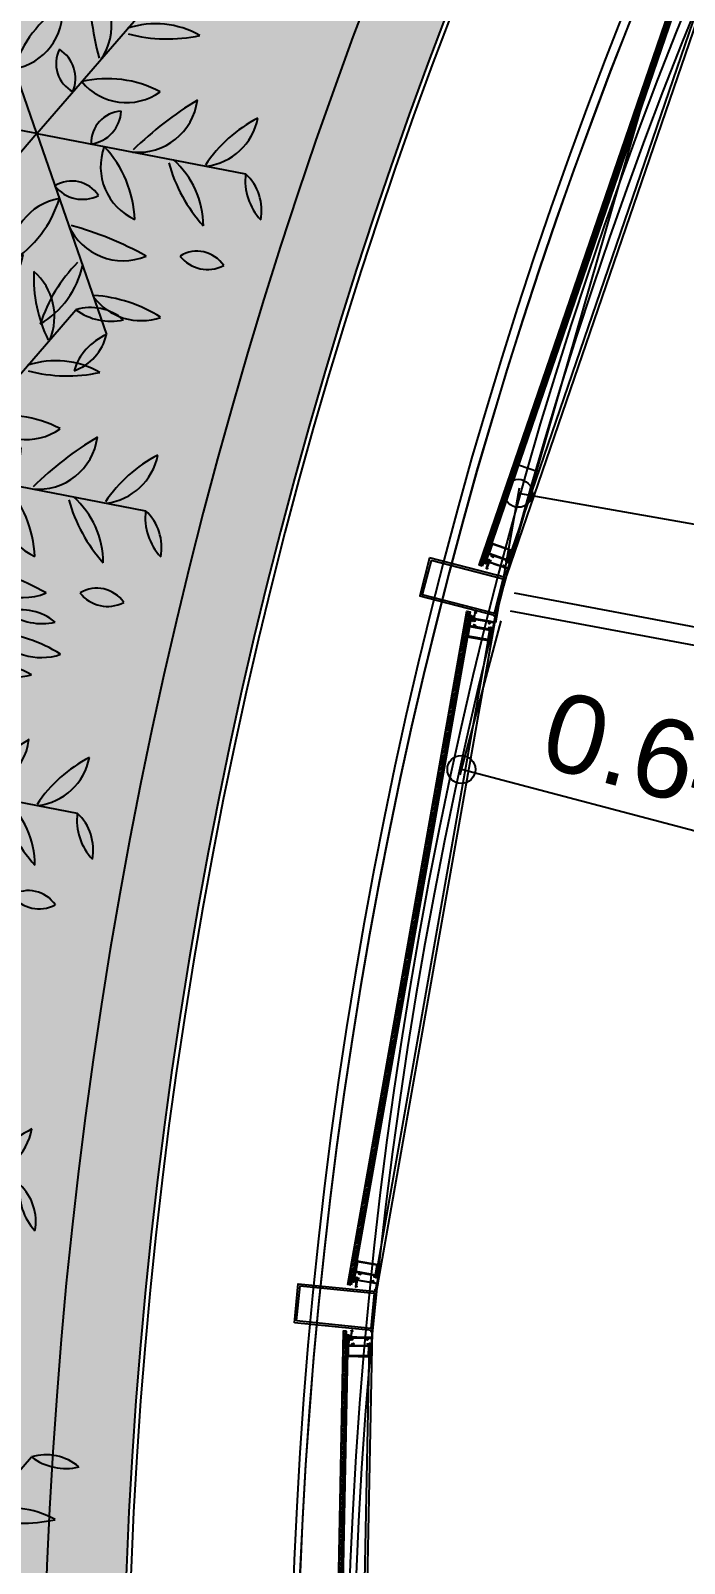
# Model space of a CAD drawing. Header units: millimetres. Extents: x 836200 to 838100, y 1173100 to 1174502.
# Drawn here: x 837834.901 to 837836.068, y 1173295.951 to 1173298.686 of the extents above; entities that cross this region are included whole.
import ezdxf

# ---------------------------------------------------------------- set-up
doc = ezdxf.new("R2010")
doc.units = ezdxf.units.MM
for name, color, linetype in [('A-ELIPSES ESPACIOS', 5, 'Continuous'), ('A-FONDO_251', 251, 'Continuous'), ('ARBOLES', 1, 'Continuous'), ('AUTOMOBILES', 1, 'Continuous'), ('INT-MUEBLES', 251, 'Continuous'), ('INT-VIDRIO', 1, 'Continuous'), ('INT_COTAS 100', 2, 'Continuous'), ('KCIG-AP-DW-XR-VENTANERIA$0$A-A PERFIL ESTRUCTURAL VENTANERIA', 1, 'Continuous'), ('KCIG-AP-DW-XR-VENTANERIA$0$A-Linea-1', 1, 'Continuous'), ('OLD-ANT-PLANTAS PROPUESTAS$0$A-BORDE DE LOSA PERFIL IPE', 2, 'Continuous'), ('OLD-ANT-PLANTAS PROPUESTAS$0$A-FONDO_251', 251, 'Continuous'), ('OLD-ANT-PLANTAS PROPUESTAS$0$A-FONDO_253', 253, 'Continuous'), ('OLD-ANT-PLANTAS PROPUESTAS$0$A-Linea-1', 1, 'Continuous')]:
    doc.layers.add(name, color=color, linetype=linetype)
doc.styles.add('ARIAL', font='arial.ttf')
doc.dimstyles.new('Cotas100', dxfattribs={"dimtxt": 0.14, "dimasz": 0.1, "dimexe": 0.01, "dimexo": 0.01, "dimgap": 0.04, "dimtad": 1, "dimzin": 1, "dimdsep": 46, "dimtxsty": 'ARIAL', "dimblk": 'SMALL', "dimcen": 0.3, "dimclrd": 2, "dimclre": 2, "dimclrt": 1, "dimazin": 2, "dimtfac": 1, "dimtofl": 0, "dimtmove": 0, "dimatfit": 3, "dimldrblk": 'OBLIQUE', "dimfxl": 1, "dimtolj": 1, "dimlwd": -1, "dimlwe": -1, "dimarcsym": 0})
pattern_1 = [(360, (-849.747, 1687.621), (9e-16, 6.985), [5.08, -1.905]), (90, (-849.747, 1687.621), (-6.985, 9e-16), [5.08, -1.905])]
pattern_2 = [(360, (-849.822, 1688.314), (9e-16, 6.985), [5.08, -1.905]), (90, (-849.822, 1688.314), (-6.985, 9e-16), [5.08, -1.905])]

# ---------------------------------------------------------------- blocks, each defined once
blk = doc.blocks.new('piso 3')
at = {"layer": 'INT-VIDRIO', "color": 1}
for p, q in [((663.291, 188.116), (663.6984, 188.4857)), ((663.3123, 188.0914), (663.72, 188.4619))]:
    blk.add_line(p, q, dxfattribs=at)
blk = doc.blocks.new('A$C4816345A')
at = {"layer": 'ARBOLES'}
for q in [(0.6993, 0.9693), (0.2232, 0.8679), (1.0252, 0.6077), (0.073, 0.4049), (0.3989, 0.0433), (0.875, 0.1447)]:
    blk.add_line((0.5491, 0.5063), q, dxfattribs=at)
for centre, radius, start, end in [((0.8807, 1.1256), 0.3245, 200.3878, 229.0632), ((0.5345, 0.8827), 0.1365, 359.75, 72.0497), ((0.7732, 0.8806), 0.1154, 72.2233, 129.8114), ((0.7311, 1.097), 0.1316, 256.0238, 306.0109), ((0.3369, 0.8876), 0.1154, 132.2233, 189.8114), ((0.1285, 0.9593), 0.1316, 316.0238, 6.0109), ((0.4935, 0.9179), 0.0887, 151.7015, 229.7406), ((0.3761, 0.8956), 0.0753, 322.8639, 58.5782), ((0.5363, 0.7823), 0.2046, 143.3521, 190.9965), ((0.0206, 0.8731), 0.353, 338.197, 5.0866), ((1.2307, 1.1947), 0.7783, 203.8113, 217.5003), ((0.4849, 0.7484), 0.1363, 347.2702, 75.7188), ((0.7817, 0.6553), 0.2046, 83.3521, 130.9965), ((0.6025, 1.1473), 0.353, 278.197, 305.0866), ((0.2158, 0.6818), 0.1365, 59.75, 132.0497), ((0.8609, 0.7177), 0.1154, 72.2233, 129.8114), ((0.8188, 0.9341), 0.1316, 256.0238, 306.0109), ((0.1785, 1.1031), 0.3245, 260.3878, 289.0632), ((0.7018, 0.65), 0.2595, 145.1527, 185.9348), ((0.3727, 0.7348), 0.1324, 302.4729, 28.6145), ((0.9137, 0.8823), 0.1365, 239.75, 312.0497), ((0.951, 0.461), 0.3245, 80.3878, 109.0632), ((0.3073, 0.5718), 0.1363, 47.2702, 135.7188), ((0.5952, 0.7), 0.0737, 176.5427, 264.4723), ((0.5078, 0.6253), 0.0803, 0.9077, 80.1073), ((0.7499, 0.4459), 0.2595, 85.1527, 125.9348), ((0.6588, 0.7733), 0.1324, 242.4729, 328.6145), ((1.4861, 0.2603), 0.7783, 143.8113, 157.5003), ((0.7267, 0.6829), 0.1363, 287.2702, 15.7188), ((1.2512, 0.5288), 0.3245, 140.3878, 169.0632), ((0.8677, 0.7071), 0.1365, 299.75, 12.0497), ((0.2104, 0.6817), 0.1079, 170.709, 259.1064), ((0.0628, 0.5787), 0.1272, 358.6571, 71.1583), ((0.2936, 1.4408), 0.7783, 263.8113, 277.5003), ((0.2629, 0.4678), 0.1324, 2.4729, 88.6145), ((0.501, 0.7104), 0.2595, 205.1527, 245.9348), ((0.4254, 0.5301), 0.0803, 60.9077, 140.1073), ((0.4044, 0.6431), 0.0737, 236.5427, 324.4723), ((0.7399, 0.5632), 0.0737, 116.5427, 204.4723), ((0.6315, 0.6015), 0.0803, 300.9077, 20.1073), ((1.1517, 0.644), 0.1316, 196.0238, 246.0109), ((0.9853, 0.4994), 0.1154, 12.2233, 69.8114), ((1.1309, 0.7805), 0.353, 218.197, 245.0866), ((0.7944, 0.3793), 0.2046, 23.3521, 70.9965), ((-0.0328, 0.232), 0.353, 38.197, 65.0866), ((0.3037, 0.6332), 0.2046, 203.3521, 250.9965), ((0.8352, 0.5448), 0.1324, 182.4729, 268.6145), ((0.5972, 0.3022), 0.2595, 25.1527, 65.9348), ((-0.0535, 0.3685), 0.1316, 16.0238, 66.0109), ((0.1128, 0.5132), 0.1154, 192.2233, 249.8114), ((0.3715, 0.3297), 0.1363, 107.2702, 195.7188), ((0.4666, 0.4111), 0.0803, 120.9077, 200.1073), ((0.3583, 0.4494), 0.0737, 296.5427, 24.4723), ((0.2304, 0.3054), 0.1365, 119.75, 192.0497), ((-0.1531, 0.4838), 0.3245, 320.3878, 349.0632), ((-0.3879, 0.7523), 0.7783, 323.8113, 337.5003), ((0.6937, 0.3695), 0.0737, 56.5427, 144.4723), ((0.6728, 0.4825), 0.0803, 240.9077, 320.1073), ((0.503, 0.3126), 0.0737, 356.5427, 84.4723), ((0.5903, 0.3873), 0.0803, 180.9077, 260.1073), ((0.7255, 0.2777), 0.1324, 122.4729, 208.6145), ((0.3963, 0.3626), 0.2595, 325.1527, 5.9348), ((0.4393, 0.2392), 0.1324, 62.4729, 148.6145), ((0.3483, 0.5667), 0.2595, 265.1527, 305.9348), ((0.7908, 0.4408), 0.1363, 227.2702, 315.7188), ((0.8045, -0.4282), 0.7783, 83.8113, 97.5003), ((0.6132, 0.2642), 0.1363, 167.2702, 255.7188), ((-0.1325, -0.1822), 0.7783, 23.8113, 37.5003), ((1.0775, 0.1395), 0.353, 158.197, 185.0866), ((0.5618, 0.2303), 0.2046, 323.3521, 10.9965), ((0.2198, 0.1612), 0.0753, 82.8639, 178.5782), ((0.1419, 0.2517), 0.0887, 271.7015, 349.7406), ((0.4957, -0.1347), 0.353, 98.197, 125.0866), ((0.8824, 0.3307), 0.1365, 239.75, 312.0497), ((0.9196, -0.0905), 0.3245, 80.3878, 109.0632), ((0.3164, 0.3573), 0.2046, 263.3521, 310.9965), ((0.9697, 0.0533), 0.1316, 136.0238, 186.0109), ((0.7612, 0.125), 0.1154, 312.2233, 9.8114), ((0.5637, 0.1299), 0.1365, 179.75, 252.0497), ((0.2175, -0.113), 0.3245, 20.3878, 49.0632), ((0.6346, 0.0118), 0.0737, 356.5427, 84.4723), ((0.7219, 0.0865), 0.0803, 180.9077, 260.1073), ((0.3671, -0.0844), 0.1316, 76.0238, 126.0109), ((0.325, 0.1319), 0.1154, 252.2233, 309.8114)]:
    blk.add_arc(centre, radius, start, end, dxfattribs=at)
blk = doc.blocks.new('_Small')
at = {"color": 0, "linetype": 'ByBlock', "lineweight": -2}
blk.add_circle((0, 0), 0.25, dxfattribs=at)
blk = doc.blocks.new('*D863')
at = {"layer": 'Defpoints', "color": 0, "transparency": 16777216}
for p in [(836250.7524, 1173510.1109, 0), (836250.6797, 1173509.8359), (836251.2957, 1173509.6729)]:
    blk.add_point(p, dxfattribs=at)
at = {"layer": 'INT_COTAS 100', "color": 2, "transparency": 16777216}
for p, q in [((836250.7499, 1173510.1012), (836250.6771, 1173509.8263)), ((836251.2957, 1173509.6729), (836250.6797, 1173509.8359))]:
    blk.add_line(p, q, dxfattribs=at)
at = {"layer": 'INT_COTAS 100', "color": 2, "transparency": 16777216, "xscale": 0.1, "yscale": 0.1, "zscale": 0.1}
for p, rotation in [((836250.6797, 1173509.8359), 165.182422867117), ((836251.2957, 1173509.6729), 345.1824228671169)]:
    blk.add_blockref('_Small', p, dxfattribs=dict(at, rotation=rotation))
at = {"layer": 'INT_COTAS 100', "color": 1, "transparency": 16777216, "insert": (836251.0162, 1173509.8622), "char_height": 0.14, "attachment_point": 5, "rotation": 345.1824, "style": 'ARIAL'}
blk.add_mtext('\\A1;0.64', dxfattribs=at)
blk = doc.blocks.new('_Oblique')
at = {"color": 0, "linetype": 'ByBlock', "lineweight": -2}
blk.add_line((-0.5, -0.5), (0.5, 0.5), dxfattribs=at)
blk = doc.blocks.new('*D865')
at = {"layer": 'Defpoints', "color": 0, "transparency": 16777216}
for p in [(836250.7394, 1173510.0885, 0), (836256.2981, 1173509.3598), (836256.256, 1173509.1198)]:
    blk.add_point(p, dxfattribs=at)
at = {"layer": 'INT_COTAS 100', "color": 2, "transparency": 16777216}
for p, q in [((836250.7411, 1173510.0984), (836250.7832, 1173510.3384)), ((836250.7815, 1173510.3286), (836256.2981, 1173509.3598)), ((836256.2577, 1173509.1296), (836256.2998, 1173509.3696))]:
    blk.add_line(p, q, dxfattribs=at)
at = {"layer": 'INT_COTAS 100', "color": 2, "transparency": 16777216, "xscale": 0.1, "yscale": 0.1, "zscale": 0.1}
for p, rotation in [((836250.7815, 1173510.3286), 170.0399103343425), ((836256.2981, 1173509.3598), 350.0399103343425)]:
    blk.add_blockref('_Small', p, dxfattribs=dict(at, rotation=rotation))
at = {"layer": 'INT_COTAS 100', "color": 1, "transparency": 16777216, "insert": (836253.5591, 1173509.954), "char_height": 0.14, "attachment_point": 5, "rotation": 350.0399, "style": 'ARIAL'}
blk.add_mtext('\\A1;5.60', dxfattribs=at)
blk = doc.blocks.new('KCIG-AP-DW-XR-VENTANERIA$0$A-VENT PERFIL EST')
h = blk.add_hatch()
h.set_pattern_fill('ANGLE', color=255, angle=-37.1016)
h.set_pattern_definition(pattern_1)
h.paths.add_polyline_path([(-0.035, 0.14), (0.035, 0.14), (0.035, 0), (-0.035, 0)])
h = blk.add_hatch()
h.set_pattern_fill('ANGLE', color=251, angle=-37.1016)
h.set_pattern_definition(pattern_1)
h.paths.add_polyline_path([(-0.0315, 0.1365), (0.0315, 0.1365), (0.0315, 0.0035), (-0.0315, 0.0035)], flags=16)
h.paths.add_polyline_path([(-0.035, 0.14), (0.035, 0.14), (0.035, 0), (-0.035, 0)])
at = {"layer": 'KCIG-AP-DW-XR-VENTANERIA$0$A-A PERFIL ESTRUCTURAL VENTANERIA'}
for points in [[(-0.035, 0.14), (0.035, 0.14), (0.035, 0), (-0.035, 0)], [(-0.0315, 0.1365), (0.0315, 0.1365), (0.0315, 0.0035), (-0.0315, 0.0035)]]:
    blk.add_lwpolyline(points, close=True, dxfattribs=at)
blk = doc.blocks.new('KCIG-AP-DW-XR-VENTANERIA$0$A-VENT MOD VIDRIO 011')
h = blk.add_hatch()
h.set_pattern_fill('ANGLE', color=255, angle=-37.1016)
h.set_pattern_definition(pattern_2)
edge = h.paths.add_edge_path()
edge.add_line((0.0122, -0.01), (0.0119, -0.0103))
edge.add_line((0.0119, -0.0103), (0.0119, -0.0277))
edge.add_line((0.0119, -0.0277), (0.0122, -0.028))
edge.add_line((0.0122, -0.028), (0.0119, -0.0283))
edge.add_line((0.0119, -0.0283), (0.0119, -0.0369))
edge.add_line((0.0119, -0.0369), (0.001, -0.0369))
edge.add_line((0.001, -0.0369), (0.001, -0.035))
edge.add_line((0.001, -0.035), (0, -0.0357))
edge.add_line((0, -0.0357), (0, -0.0375))
edge.add_arc((0.0005, -0.0375), 0.0005, 180, 270)
edge.add_line((0.0005, -0.038), (0.015, -0.038))
edge.add_arc((0.015, -0.037), 0.001, 270, 360)
edge.add_line((0.016, -0.037), (0.016, -0.0347))
edge.add_line((0.016, -0.0347), (0.015, -0.0353))
edge.add_line((0.015, -0.0353), (0.015, -0.037))
edge.add_line((0.015, -0.037), (0.013, -0.037))
edge.add_line((0.013, -0.037), (0.013, -0.0085))
edge.add_line((0.013, -0.0085), (0.0148, -0.0085))
edge.add_line((0.0148, -0.0085), (0.0148, -0.0103))
edge.add_arc((0.0152, -0.0103), 0.0004, 180, 270)
edge.add_line((0.0152, -0.0107), (0.0154, -0.0107))
edge.add_arc((0.0154, -0.0103), 0.0004, 270, 360)
edge.add_line((0.0158, -0.0103), (0.0158, -0.0085))
edge.add_arc((0.0148, -0.0085), 0.001, 360, 450)
edge.add_line((0.0148, -0.0075), (0.013, -0.0075))
edge.add_line((0.013, -0.0075), (0.013, -0.0011))
edge.add_line((0.013, -0.0011), (0.0225, -0.0011))
edge.add_line((0.0225, -0.0011), (0.0225, -0.0025))
edge.add_arc((0.0235, -0.0025), 0.001, 180, 270)
edge.add_line((0.0235, -0.0035), (0.0251, -0.0035))
edge.add_line((0.0251, -0.0035), (0.0251, -0.0025))
edge.add_line((0.0251, -0.0025), (0.0235, -0.0025))
edge.add_line((0.0235, -0.0025), (0.0235, -0.0011))
edge.add_line((0.0235, -0.0011), (0.0298, -0.0011))
edge.add_line((0.0298, -0.0011), (0.0298, -0.0025))
edge.add_line((0.0298, -0.0025), (0.0281, -0.0025))
edge.add_line((0.0281, -0.0025), (0.0281, -0.0035))
edge.add_line((0.0281, -0.0035), (0.0298, -0.0035))
edge.add_arc((0.0298, -0.0025), 0.001, 270, 360)
edge.add_line((0.0308, -0.0025), (0.0308, -0.001))
edge.add_arc((0.0298, -0.001), 0.001, 0, 90)
edge.add_line((0.0298, 0), (0.0133, 0))
edge.add_line((0.0133, 0), (0.013, -0.0003))
edge.add_line((0.013, -0.0003), (0.0127, 0))
edge.add_line((0.0127, 0), (0.0005, 0))
edge.add_arc((0.0005, -0.0005), 0.0005, 90, 180)
edge.add_line((0, -0.0005), (0, -0.0023))
edge.add_line((0, -0.0023), (0.001, -0.003))
edge.add_line((0.001, -0.003), (0.001, -0.0011))
edge.add_line((0.001, -0.0011), (0.0119, -0.0011))
edge.add_line((0.0119, -0.0011), (0.0119, -0.0097))
edge.add_line((0.0119, -0.0097), (0.0122, -0.01))
h = blk.add_hatch()
h.set_pattern_fill('ANGLE', color=255, angle=-37.1016)
h.set_pattern_definition(pattern_2)
edge = h.paths.add_edge_path()
edge.add_line((1.2106, -0.01), (1.2109, -0.0103))
edge.add_line((1.2109, -0.0103), (1.2109, -0.0277))
edge.add_line((1.2109, -0.0277), (1.2106, -0.028))
edge.add_line((1.2106, -0.028), (1.2109, -0.0283))
edge.add_line((1.2109, -0.0283), (1.2109, -0.0369))
edge.add_line((1.2109, -0.0369), (1.2218, -0.0369))
edge.add_line((1.2218, -0.0369), (1.2218, -0.035))
edge.add_line((1.2218, -0.035), (1.2229, -0.0357))
edge.add_line((1.2229, -0.0357), (1.2229, -0.0375))
edge.add_arc((1.2224, -0.0375), 0.0005, 270, 360, ccw=False)
edge.add_line((1.2224, -0.038), (1.2079, -0.038))
edge.add_arc((1.2079, -0.037), 0.001, 180, 270, ccw=False)
edge.add_line((1.2069, -0.037), (1.2069, -0.0347))
edge.add_line((1.2069, -0.0347), (1.2079, -0.0353))
edge.add_line((1.2079, -0.0353), (1.2079, -0.037))
edge.add_line((1.2079, -0.037), (1.2099, -0.037))
edge.add_line((1.2099, -0.037), (1.2099, -0.0085))
edge.add_line((1.2099, -0.0085), (1.2081, -0.0085))
edge.add_line((1.2081, -0.0085), (1.2081, -0.0103))
edge.add_arc((1.2077, -0.0103), 0.0004, -90, 0, ccw=False)
edge.add_line((1.2077, -0.0107), (1.2075, -0.0107))
edge.add_arc((1.2075, -0.0103), 0.0004, 180, 270, ccw=False)
edge.add_line((1.2071, -0.0103), (1.2071, -0.0085))
edge.add_arc((1.2081, -0.0085), 0.001, 90, 180, ccw=False)
edge.add_line((1.2081, -0.0075), (1.2099, -0.0075))
edge.add_line((1.2099, -0.0075), (1.2099, -0.0011))
edge.add_line((1.2099, -0.0011), (1.2004, -0.0011))
edge.add_line((1.2004, -0.0011), (1.2004, -0.0025))
edge.add_arc((1.1994, -0.0025), 0.001, 270, 360, ccw=False)
edge.add_line((1.1994, -0.0035), (1.1977, -0.0035))
edge.add_line((1.1977, -0.0035), (1.1977, -0.0025))
edge.add_line((1.1977, -0.0025), (1.1994, -0.0025))
edge.add_line((1.1994, -0.0025), (1.1994, -0.0011))
edge.add_line((1.1994, -0.0011), (1.1931, -0.0011))
edge.add_line((1.1931, -0.0011), (1.1931, -0.0025))
edge.add_line((1.1931, -0.0025), (1.1947, -0.0025))
edge.add_line((1.1947, -0.0025), (1.1947, -0.0035))
edge.add_line((1.1947, -0.0035), (1.1931, -0.0035))
edge.add_arc((1.1931, -0.0025), 0.001, 180, 270, ccw=False)
edge.add_line((1.1921, -0.0025), (1.1921, -0.001))
edge.add_arc((1.1931, -0.001), 0.001, 90, 180, ccw=False)
edge.add_line((1.1931, 0), (1.2096, 0))
edge.add_line((1.2096, 0), (1.2099, -0.0003))
edge.add_line((1.2099, -0.0003), (1.2102, 0))
edge.add_line((1.2102, 0), (1.2224, 0))
edge.add_arc((1.2224, -0.0005), 0.0005, 0, 90, ccw=False)
edge.add_line((1.2229, -0.0005), (1.2229, -0.0023))
edge.add_line((1.2229, -0.0023), (1.2218, -0.003))
edge.add_line((1.2218, -0.003), (1.2218, -0.0011))
edge.add_line((1.2218, -0.0011), (1.2109, -0.0011))
edge.add_line((1.2109, -0.0011), (1.2109, -0.0097))
edge.add_line((1.2109, -0.0097), (1.2106, -0.01))
h = blk.add_hatch()
h.set_pattern_fill('ANGLE', color=255, angle=-37.1016)
h.set_pattern_definition(pattern_2)
h.paths.add_polyline_path([(0.008, -0.0434), (0.027, -0.0434), (0.027, -0.0461), (0.008, -0.0461)])
edge = h.paths.add_edge_path()
edge.add_line((0.0145, -0.0414), (0.0145, -0.0421))
edge.add_line((0.0145, -0.0421), (0.0105, -0.0421))
edge.add_line((0.0105, -0.0421), (0.0105, -0.0414))
edge.add_line((0.0105, -0.0414), (0.0108, -0.0414))
edge.add_arc((0.0106, -0.0406), 0.000773, 288.4465, 410.8489)
edge.add_arc((0.0074, -0.0437), 0.00517, 44.735, 81.8415)
edge.add_arc((0.0082, -0.0383), 0.000248, 90, 256.2569, ccw=False)
edge.add_arc((0.0089, -0.0439), 0.00591, 51.8359, 96.6051, ccw=False)
edge.add_arc((0.0162, -0.0439), 0.00591, 83.3948, 128.1641, ccw=False)
edge.add_arc((0.0168, -0.0383), 0.000248, -76.2568, 90, ccw=False)
edge.add_arc((0.0176, -0.0437), 0.00519, 98.2241, 135.1993)
edge.add_arc((0.0144, -0.0406), 0.000769, 128.6335, 252.0712)
edge.add_line((0.0142, -0.0414), (0.0145, -0.0414))
edge.add_line((0.0145, -0.0414), (0.0142, -0.0414))
edge.add_line((0.0142, -0.0414), (0.0145, -0.0414))
edge = h.paths.add_edge_path()
edge.add_line((0.0246, -0.0018), (0.0246, -0.0011))
edge.add_line((0.0246, -0.0011), (0.0287, -0.0011))
edge.add_line((0.0287, -0.0011), (0.0287, -0.0018))
edge.add_line((0.0287, -0.0018), (0.0283, -0.0018))
edge.add_arc((0.0286, -0.0025), 0.000773, 108.4465, 230.8489)
edge.add_arc((0.0318, 0.0005), 0.00517, 224.735, 261.8415)
edge.add_arc((0.031, -0.0048), 0.000248, -90, 76.2568, ccw=False)
edge.add_arc((0.0303, 0.0008), 0.00591, 231.8359, 276.6052, ccw=False)
edge.add_arc((0.023, 0.0008), 0.00591, 263.3948, 308.1641, ccw=False)
edge.add_arc((0.0223, -0.0048), 0.000248, 103.7432, 270, ccw=False)
edge.add_arc((0.0215, 0.0005), 0.00519, 278.2241, 315.1993)
edge.add_arc((0.0247, -0.0025), 0.000769, 308.6335, 432.0712)
edge.add_line((0.025, -0.0018), (0.0246, -0.0018))
edge.add_line((0.0246, -0.0018), (0.025, -0.0018))
edge.add_line((0.025, -0.0018), (0.0246, -0.0018))
h = blk.add_hatch()
h.set_pattern_fill('ANGLE', color=255, angle=-37.1016)
h.set_pattern_definition(pattern_2)
edge = h.paths.add_edge_path()
edge.add_line((1.1998, -0.0054), (1.1998, -0.0087))
edge.add_line((1.1998, -0.0087), (1.1984, -0.0078))
edge.add_line((1.1984, -0.0078), (1.1984, -0.0067))
edge.add_line((1.1984, -0.0067), (1.1968, -0.0067))
edge.add_line((1.1968, -0.0067), (1.1968, -0.0349))
edge.add_line((1.1968, -0.0349), (1.1986, -0.0349))
edge.add_line((1.1986, -0.0349), (1.1986, -0.0331))
edge.add_arc((1.199, -0.0331), 0.0004, 90, 180, ccw=False)
edge.add_line((1.199, -0.0327), (1.1994, -0.0327))
edge.add_arc((1.1994, -0.0331), 0.0004, 0, 90, ccw=False)
edge.add_line((1.1998, -0.0331), (1.1998, -0.0354))
edge.add_arc((1.199, -0.0354), 0.0008, 270, 360, ccw=False)
edge.add_line((1.199, -0.0362), (1.1968, -0.0362))
edge.add_line((1.1968, -0.0362), (1.1968, -0.0421))
edge.add_line((1.1968, -0.0421), (1.2059, -0.0421))
edge.add_line((1.2059, -0.0421), (1.2071, -0.0402))
edge.add_line((1.2071, -0.0402), (1.2085, -0.0402))
edge.add_line((1.2085, -0.0402), (1.2073, -0.0421))
edge.add_line((1.2073, -0.0421), (1.2134, -0.0421))
edge.add_line((1.2134, -0.0421), (1.2121, -0.0402))
edge.add_line((1.2121, -0.0402), (1.2136, -0.0402))
edge.add_line((1.2136, -0.0402), (1.2148, -0.0421))
edge.add_line((1.2148, -0.0421), (1.2148, -0.0434))
edge.add_line((1.2148, -0.0434), (0.008, -0.0434))
edge.add_line((0.008, -0.0434), (0.008, -0.0421))
edge.add_line((0.008, -0.0421), (0.0093, -0.0402))
edge.add_line((0.0093, -0.0402), (0.0107, -0.0402))
edge.add_line((0.0107, -0.0402), (0.0095, -0.0421))
edge.add_line((0.0095, -0.0421), (0.0156, -0.0421))
edge.add_line((0.0156, -0.0421), (0.0143, -0.0402))
edge.add_line((0.0143, -0.0402), (0.0157, -0.0402))
edge.add_line((0.0157, -0.0402), (0.017, -0.0421))
edge.add_line((0.017, -0.0421), (0.026, -0.0421))
edge.add_line((0.026, -0.0421), (0.026, -0.0362))
edge.add_line((0.026, -0.0362), (0.0238, -0.0362))
edge.add_arc((0.0238, -0.0354), 0.0008, 180, 270, ccw=False)
edge.add_line((0.023, -0.0354), (0.023, -0.0331))
edge.add_arc((0.0234, -0.0331), 0.0004, 90, 180, ccw=False)
edge.add_line((0.0234, -0.0327), (0.0238, -0.0327))
edge.add_arc((0.0238, -0.0331), 0.0004, 0, 90, ccw=False)
edge.add_line((0.0242, -0.0331), (0.0242, -0.0349))
edge.add_line((0.0242, -0.0349), (0.026, -0.0349))
edge.add_line((0.026, -0.0349), (0.026, -0.0067))
edge.add_line((0.026, -0.0067), (0.0244, -0.0067))
edge.add_line((0.0244, -0.0067), (0.0244, -0.0078))
edge.add_line((0.0244, -0.0078), (0.023, -0.0087))
edge.add_line((0.023, -0.0087), (0.023, -0.0054))
edge.add_line((0.023, -0.0054), (1.1998, -0.0054))
h = blk.add_hatch()
h.set_pattern_fill('ANGLE', color=255, angle=-37.1016)
h.set_pattern_definition(pattern_2)
h.paths.add_polyline_path([(1.2148, -0.0434), (1.1958, -0.0434), (1.1958, -0.0461), (1.2148, -0.0461)])
edge = h.paths.add_edge_path()
edge.add_line((1.2083, -0.0414), (1.2083, -0.0421))
edge.add_line((1.2083, -0.0421), (1.2124, -0.0421))
edge.add_line((1.2124, -0.0421), (1.2124, -0.0414))
edge.add_line((1.2124, -0.0414), (1.212, -0.0414))
edge.add_arc((1.2123, -0.0406), 0.000773, 129.1511, 251.5535, ccw=False)
edge.add_arc((1.2155, -0.0437), 0.00517, 98.1585, 135.265, ccw=False)
edge.add_arc((1.2147, -0.0383), 0.000248, 283.7431, 449.9999)
edge.add_arc((1.214, -0.0439), 0.00591, 83.3948, 128.1641)
edge.add_arc((1.2067, -0.0439), 0.00591, 51.8359, 96.6051)
edge.add_arc((1.206, -0.0383), 0.000248, 90, 256.2569)
edge.add_arc((1.2052, -0.0437), 0.00519, 44.8007, 81.7759, ccw=False)
edge.add_arc((1.2084, -0.0406), 0.000769, -72.0712, 51.3666, ccw=False)
edge.add_line((1.2087, -0.0414), (1.2083, -0.0414))
edge.add_line((1.2083, -0.0414), (1.2087, -0.0414))
edge.add_line((1.2087, -0.0414), (1.2083, -0.0414))
edge = h.paths.add_edge_path()
edge.add_line((1.1982, -0.0018), (1.1982, -0.0011))
edge.add_line((1.1982, -0.0011), (1.1942, -0.0011))
edge.add_line((1.1942, -0.0011), (1.1942, -0.0018))
edge.add_line((1.1942, -0.0018), (1.1945, -0.0018))
edge.add_arc((1.1943, -0.0025), 0.000773, -50.8489, 71.5536, ccw=False)
edge.add_arc((1.1911, 0.0005), 0.00517, 278.1585, 315.265, ccw=False)
edge.add_arc((1.1919, -0.0048), 0.000248, 103.7432, 270)
edge.add_arc((1.1926, 0.0008), 0.00591, 263.3949, 308.1641)
edge.add_arc((1.1999, 0.0008), 0.00591, 231.8359, 276.6051)
edge.add_arc((1.2005, -0.0048), 0.000248, 270, 436.2568)
edge.add_arc((1.2013, 0.0005), 0.00519, 224.8007, 261.7759, ccw=False)
edge.add_arc((1.1981, -0.0025), 0.000769, 107.9288, 231.3666, ccw=False)
edge.add_line((1.1979, -0.0018), (1.1982, -0.0018))
edge.add_line((1.1982, -0.0018), (1.1979, -0.0018))
edge.add_line((1.1979, -0.0018), (1.1982, -0.0018))
h = blk.add_hatch()
h.set_pattern_fill('ANSI31', color=251, scale=0.001, angle=-37.1016)
h.set_pattern_definition([(45, (-849.8819873, 1687.5950843), (-0.0022450640303, 0.0022450640303), [])])
h.paths.add_polyline_path([(0.0014, -0.0461), (0.0014, -0.0521), (1.2214, -0.0521), (1.2214, -0.0461)])
at = {"color": 2}
for points in [[(0.0122, -0.01), (0.0119, -0.0103), (0.0119, -0.0277), (0.0122, -0.028), (0.0119, -0.0283), (0.0119, -0.0369), (0.001, -0.0369), (0.001, -0.035), (0, -0.0357), (0, -0.0375, 0.414214), (0.0005, -0.038), (0.015, -0.038, 0.414214), (0.016, -0.037), (0.016, -0.0347), (0.015, -0.0353), (0.015, -0.037), (0.013, -0.037), (0.013, -0.0085), (0.0148, -0.0085), (0.0148, -0.0103, 0.414214), (0.0152, -0.0107), (0.0154, -0.0107, 0.414214), (0.0158, -0.0103), (0.0158, -0.0085, 0.414214), (0.0148, -0.0075), (0.013, -0.0075), (0.013, -0.0011), (0.0225, -0.0011), (0.0225, -0.0025, 0.414214), (0.0235, -0.0035), (0.0251, -0.0035), (0.0251, -0.0025), (0.0235, -0.0025), (0.0235, -0.0011), (0.0298, -0.0011), (0.0298, -0.0025), (0.0281, -0.0025), (0.0281, -0.0035), (0.0298, -0.0035, 0.414214), (0.0308, -0.0025), (0.0308, -0.001, 0.414214), (0.0298, 0), (0.0133, 0), (0.013, -0.0003), (0.0127, 0), (0.0005, 0, 0.414214), (0, -0.0005), (0, -0.0023), (0.001, -0.003), (0.001, -0.0011), (0.0119, -0.0011), (0.0119, -0.0097)], [(1.2106, -0.01), (1.2109, -0.0103), (1.2109, -0.0277), (1.2106, -0.028), (1.2109, -0.0283), (1.2109, -0.0369), (1.2218, -0.0369), (1.2218, -0.035), (1.2229, -0.0357), (1.2229, -0.0375, -0.414214), (1.2224, -0.038), (1.2079, -0.038, -0.414214), (1.2069, -0.037), (1.2069, -0.0347), (1.2079, -0.0353), (1.2079, -0.037), (1.2099, -0.037), (1.2099, -0.0085), (1.2081, -0.0085), (1.2081, -0.0103, -0.414214), (1.2077, -0.0107), (1.2075, -0.0107, -0.414214), (1.2071, -0.0103), (1.2071, -0.0085, -0.414214), (1.2081, -0.0075), (1.2099, -0.0075), (1.2099, -0.0011), (1.2004, -0.0011), (1.2004, -0.0025, -0.414214), (1.1994, -0.0035), (1.1977, -0.0035), (1.1977, -0.0025), (1.1994, -0.0025), (1.1994, -0.0011), (1.1931, -0.0011), (1.1931, -0.0025), (1.1947, -0.0025), (1.1947, -0.0035), (1.1931, -0.0035, -0.414214), (1.1921, -0.0025), (1.1921, -0.001, -0.414214), (1.1931, 0), (1.2096, 0), (1.2099, -0.0003), (1.2102, 0), (1.2224, 0, -0.414214), (1.2229, -0.0005), (1.2229, -0.0023), (1.2218, -0.003), (1.2218, -0.0011), (1.2109, -0.0011), (1.2109, -0.0097)]]:
    blk.add_lwpolyline(points, format="xyb", close=True, dxfattribs=at)
blk.add_lwpolyline([(1.1998, -0.0054), (1.1998, -0.0087), (1.1984, -0.0078), (1.1984, -0.0067), (1.1968, -0.0067), (1.1968, -0.0349), (1.1986, -0.0349), (1.1986, -0.0331, -0.414213), (1.199, -0.0327), (1.1994, -0.0327, -0.414214), (1.1998, -0.0331), (1.1998, -0.0354, -0.414214), (1.199, -0.0362), (1.1968, -0.0362), (1.1968, -0.0421), (1.2059, -0.0421), (1.2071, -0.0402), (1.2085, -0.0402), (1.2073, -0.0421), (1.2134, -0.0421), (1.2121, -0.0402), (1.2136, -0.0402), (1.2148, -0.0421), (1.2148, -0.0434), (0.008, -0.0434), (0.008, -0.0421), (0.0093, -0.0402), (0.0107, -0.0402), (0.0095, -0.0421), (0.0156, -0.0421), (0.0143, -0.0402), (0.0157, -0.0402), (0.017, -0.0421), (0.026, -0.0421), (0.026, -0.0362), (0.0238, -0.0362, -0.414214), (0.023, -0.0354), (0.023, -0.0331, -0.414214), (0.0234, -0.0327), (0.0238, -0.0327, -0.414213), (0.0242, -0.0331), (0.0242, -0.0349), (0.026, -0.0349), (0.026, -0.0067), (0.0244, -0.0067), (0.0244, -0.0078), (0.023, -0.0087), (0.023, -0.0054), (1.1998, -0.0054)], format="xyb", dxfattribs=at)
at = {"color": 253}
for points in [[(0.0246, -0.0018), (0.0246, -0.0011), (0.0287, -0.0011), (0.0287, -0.0018), (0.0283, -0.0018, 0.591413), (0.0281, -0.0031, 0.163337), (0.031, -0.0046, -0.886725), (0.031, -0.0051, -0.197866), (0.0267, -0.0039, -0.197866), (0.0223, -0.0051, -0.886725), (0.0223, -0.0046, 0.162749), (0.0252, -0.0031, 0.597526), (0.025, -0.0018), (0.0246, -0.0018), (0.025, -0.0018)], [(1.1982, -0.0018), (1.1982, -0.0011), (1.1942, -0.0011), (1.1942, -0.0018), (1.1945, -0.0018, -0.591413), (1.1948, -0.0031, -0.163337), (1.1918, -0.0046, 0.886725), (1.1919, -0.0051, 0.197866), (1.1962, -0.0039, 0.197866), (1.2005, -0.0051, 0.886725), (1.2006, -0.0046, -0.162749), (1.1977, -0.0031, -0.597526), (1.1979, -0.0018), (1.1982, -0.0018), (1.1979, -0.0018)], [(0.0145, -0.0414), (0.0145, -0.0421), (0.0105, -0.0421), (0.0105, -0.0414), (0.0108, -0.0414, 0.591413), (0.0111, -0.04, 0.163337), (0.0081, -0.0386, -0.886725), (0.0082, -0.0381, -0.197866), (0.0125, -0.0393, -0.197866), (0.0168, -0.0381, -0.886725), (0.0169, -0.0386, 0.162749), (0.014, -0.04, 0.597526), (0.0142, -0.0414), (0.0145, -0.0414), (0.0142, -0.0414)], [(1.2083, -0.0414), (1.2083, -0.0421), (1.2124, -0.0421), (1.2124, -0.0414), (1.212, -0.0414, -0.591413), (1.2118, -0.04, -0.163337), (1.2147, -0.0386, 0.886725), (1.2147, -0.0381, 0.197866), (1.2103, -0.0393, 0.197866), (1.206, -0.0381, 0.886725), (1.206, -0.0386, -0.162749), (1.2089, -0.04, -0.597526), (1.2087, -0.0414), (1.2083, -0.0414), (1.2087, -0.0414)]]:
    blk.add_lwpolyline(points, format="xyb", close=True, dxfattribs=at)
at = {"color": 2}
for points in [[(0.0447, -0.0421), (0.0273, -0.0421), (0.0273, -0.0067), (0.0447, -0.0067)], [(1.1781, -0.0421), (1.1955, -0.0421), (1.1955, -0.0067), (1.1781, -0.0067)]]:
    blk.add_lwpolyline(points, close=True, dxfattribs=at)
for points in [[(0.046, -0.0434), (0.046, -0.0054)], [(1.1768, -0.0434), (1.1768, -0.0054)]]:
    blk.add_lwpolyline(points, dxfattribs=at)
at = {"color": 253}
for points in [[(0.008, -0.0434), (0.027, -0.0434), (0.027, -0.0461), (0.008, -0.0461)], [(1.2148, -0.0434), (1.1958, -0.0434), (1.1958, -0.0461), (1.2148, -0.0461)]]:
    blk.add_lwpolyline(points, close=True, dxfattribs=at)
at = {"layer": 'KCIG-AP-DW-XR-VENTANERIA$0$A-Linea-1'}
blk.add_line((1.2229, 0), (0, 0), dxfattribs=at)
blk.add_lwpolyline([(0.0014, -0.0461), (0.0014, -0.0521), (1.2214, -0.0521), (1.2214, -0.0461)], close=True, dxfattribs=at)
blk = doc.blocks.new('KCIG-AP-DW-XR-VENTANERIA')
at = {"extrusion": (2.12029e-06, 7.30093e-06, -1), "zscale": -1, "rotation": 108.9320262493898}
blk.add_blockref('KCIG-AP-DW-XR-VENTANERIA$0$A-VENT MOD VIDRIO 011', (-838723.0879, 1172124.4405, 10.336), dxfattribs=at)
at = {"extrusion": (-4.39163e-05, -3.18574e-05, -1), "zscale": -1.000000000000002, "rotation": 100.0298446767919}
blk.add_blockref('KCIG-AP-DW-XR-VENTANERIA$0$A-VENT MOD VIDRIO 011', (-838722.8552, 1172123.1629, -74.1743), dxfattribs=at)
at = {"extrusion": (5.95359e-08, -1.07887e-08, 1), "rotation": 268.8627288261166}
blk.add_blockref('KCIG-AP-DW-XR-VENTANERIA$0$A-VENT MOD VIDRIO 011', (838722.8489, 1172123.0924, 0.0373), dxfattribs=at)
at = {"layer": 'KCIG-AP-DW-XR-VENTANERIA$0$A-A PERFIL ESTRUCTURAL VENTANERIA', "extrusion": (0.000123705, 0.000535499, -1), "zscale": -1, "rotation": 284.4772413784297}
blk.add_blockref('KCIG-AP-DW-XR-VENTANERIA$0$A-VENT PERFIL EST', (-838723.0714, 1172124.1791, 731.4261), dxfattribs=at)
at = {"layer": 'KCIG-AP-DW-XR-VENTANERIA$0$A-A PERFIL ESTRUCTURAL VENTANERIA', "rotation": 84.29268553410216}
blk.add_blockref('KCIG-AP-DW-XR-VENTANERIA$0$A-VENT PERFIL EST', (838722.8524, 1172123.128), dxfattribs=at)
blk = doc.blocks.new('cotas nivel 3')
at = {"layer": 'INT_COTAS 100'}
dim = blk.add_aligned_dim(p1=(836250.7394, 1173510.0885, 0), p2=(836256.256, 1173509.1198), distance=0.2437, dimstyle='Cotas100', override={"dimtmove": 1}, dxfattribs=at)
dim.commit()
dim.dimension.update_dxf_attribs({"geometry": '*D865', "text_midpoint": (836253.5591, 1173509.954)})
dim = blk.add_linear_dim(base=(836250.6797, 1173509.8359), p1=(836251.2957, 1173509.6729), p2=(836250.7524, 1173510.1109, 0), angle=165.1824, dimstyle='Cotas100', override={"dimtmove": 1}, dxfattribs=at)
dim.commit()
dim.dimension.update_dxf_attribs({"geometry": '*D863', "text_midpoint": (836251.0162, 1173509.8622)})

msp = doc.modelspace()

# ---------------------------------------------------------------- hatches: boundary and pattern name
at = {"layer": 'A-FONDO_251'}
h = msp.add_hatch(dxfattribs=at)
h.set_pattern_fill('AR-SAND', color=256, scale=0.01)
h.set_pattern_definition([(74.60164, (837267.5798, 1174105.3401), (-0.30799046, 0.3806878), [0, -0.38608, 0, -0.4318, 0, -0.41275]), (44.60164, (837267.5798, 1174105.3401), (-0.0738862, 0.8428821), [0, -0.20828, 0, -0.34798, 0, -0.13335]), (4.60164, (837267.3306, 1174105.15163), (0.6300022, 0.47829721), [0, -0.127, 0, -0.4572, 0, -0.5969]), (354.60164, (837267.3306, 1174105.1516), (0.47450934, 0.63840177), [0, -0.0635, 0, -0.29972, 0, -0.3429])])
edge = h.paths.add_edge_path()
edge.add_line((837851.0832, 1173312.5085), (837851.1283, 1173312.4841))
edge.add_arc((837840.6892, 1173316.6587), 11.2428, 303.58448, 338.20369, ccw=False)
edge.add_arc((837834.3304, 1173323.023), 20.1408, 289.52181, 308.6455, ccw=False)
edge.add_arc((837843.7981, 1173295.603), 8.87, 107.97531, 180.06099)
edge.add_arc((837841.932, 1173295.5124), 7.0044, 179.33629, 246.52977)
edge.add_arc((837843.2266, 1173300.0333), 11.683, 249.538, 301.76847)
edge.add_arc((837844.2058, 1173299.4284), 10.6655, 299.00614, 338.13099)
edge.add_arc((837846.5663, 1173295.9324), 7.5525, 283.05473, 356.38099, ccw=False)
edge.add_arc((837850.9921, 1173281.9388), 7.1719, 112.28635, 191.82705)
edge.add_arc((837834.7384, 1173278.7958), 9.3844, -50.43566, 10.26995, ccw=False)
edge.add_arc((837836.7538, 1173276.3978), 6.2521, 215.49283, 309.32341, ccw=False)
edge.add_arc((837839.3269, 1173278.1842), 9.3844, 169.74429, 215.25189, ccw=False)
edge.add_arc((837839.6476, 1173278.0522), 9.7237, 122.18564, 169.31536, ccw=False)
edge.add_arc((837831.61, 1173289.3989), 4.2292, 312.5174, 455.5258)
edge.add_arc((837830.0985, 1173303.8843), 10.3351, 247.6812, 276.13341, ccw=False)
edge.add_arc((837829.375, 1173302.7962), 9.0573, 197.92684, 249.30176, ccw=False)
edge.add_arc((837827.4344, 1173301.6936), 6.8864, 171.9449, 194.16606, ccw=False)
edge.add_arc((837827.4344, 1173301.6936), 6.8864, 124.76014, 171.9449, ccw=False)
edge.add_arc((837829.3858, 1173298.8478), 10.337, 90, 124.65274, ccw=False)
edge.add_arc((837829.4313, 1173298.9979), 10.187, 56.00551, 90.25598, ccw=False)
edge.add_arc((837840.8044, 1173317.2243), 11.3089, 239.86504, 335.35484)
at = {"layer": 'OLD-ANT-PLANTAS PROPUESTAS$0$A-FONDO_251'}
h = msp.add_hatch(dxfattribs=at)
h.set_pattern_fill('AR-SAND', color=256, scale=0.01)
h.set_pattern_definition([(74.60164, (837267.57583, 1174105.3327), (-0.30799046, 0.3806878), [0, -0.38608, 0, -0.4318, 0, -0.41275]), (44.60164, (837267.5758, 1174105.3327), (-0.0738862, 0.8428821), [0, -0.20828, 0, -0.34798, 0, -0.13335]), (4.60164, (837267.32665, 1174105.14424), (0.6300022, 0.47829721), [0, -0.127, 0, -0.4572, 0, -0.5969]), (354.60164, (837267.32665, 1174105.14424), (0.47450934, 0.63840177), [0, -0.0635, 0, -0.29972, 0, -0.3429])])
edge = h.paths.add_edge_path()
edge.add_arc((837835.0255, 1173321.7399), 18.7062, 288.80962, 325.39366, ccw=False)
edge.add_arc((837843.7942, 1173295.5956), 8.87, 107.97531, 180.06099)
edge.add_arc((837841.9281, 1173295.505), 7.0044, 179.33629, 246.52977)
edge.add_arc((837843.2226, 1173300.026), 11.683, 249.538, 301.76847)
edge.add_arc((837844.0044, 1173299.5952), 10.914, 299.46903, 337.66809)
edge.add_arc((837846.5624, 1173295.925), 7.5525, 283.05473, 356.38099, ccw=False)
edge.add_arc((837850.9882, 1173281.9315), 7.1719, 112.28635, 191.82705)
edge.add_arc((837834.7344, 1173278.7884), 9.3844, -50.43566, 10.26995, ccw=False)
edge.add_arc((837836.7499, 1173276.3904), 6.2521, 215.49283, 309.32341, ccw=False)
edge.add_arc((837839.323, 1173278.1768), 9.3844, 169.74429, 215.25189, ccw=False)
edge.add_arc((837839.6437, 1173278.0448), 9.7237, 122.18564, 169.31536, ccw=False)
edge.add_arc((837831.6061, 1173289.3915), 4.2292, 312.5174, 455.5258)
edge.add_arc((837830.0946, 1173303.8769), 10.3351, 247.6812, 276.13341, ccw=False)
edge.add_arc((837829.371, 1173302.7888), 9.0573, 197.92684, 249.30176, ccw=False)
edge.add_arc((837827.4304, 1173301.6862), 6.8864, 171.9449, 194.16606, ccw=False)
edge.add_arc((837827.4304, 1173301.6862), 6.8864, 124.76014, 171.9449, ccw=False)
edge.add_arc((837829.3818, 1173298.8404), 10.337, 90, 124.65274, ccw=False)
edge.add_arc((837829.4273, 1173298.9905), 10.187, 56.00551, 90.25598, ccw=False)
edge.add_arc((837840.8219, 1173317.3867), 11.4667, 240.19863, 326.84775)
at = {"layer": 'OLD-ANT-PLANTAS PROPUESTAS$0$A-FONDO_253'}
h = msp.add_hatch(color=256, dxfattribs=at)
h.dxf.hatch_style = 1
edge = h.paths.add_edge_path(flags=16)
edge.add_arc((837874.2897, 1173292.5351), 20.4194, 105.86267, 165.77179, ccw=False)
edge.add_arc((837872.6985, 1173296.5665), 16.1123, 73.81493, 104.33815, ccw=False)
edge.add_arc((837878.8314, 1173318.9683), 7.1199, 256.66849, 445.63976)
edge.add_arc((837881.8446, 1173340.7756), 14.9143, 208.63667, 260.45975, ccw=False)
edge.add_line((837868.7547, 1173333.6279), (837868.0888, 1173334.765))
edge.add_arc((837865.9815, 1173333.3128), 2.5592, 34.5694, 85.6559)
edge.add_arc((837865.5923, 1173321.9311), 13.9458, 87.60424, 188.24951)
edge.add_arc((837840.8036, 1173317.2307), 11.3141, 9.237, 13.80337, ccw=False)
edge.add_arc((837840.9158, 1173316.8891), 11.2637, -31.29137, 11.04387, ccw=False)
edge.add_arc((837835.0397, 1173321.7263), 18.8285, 289.60043, 325.41575, ccw=False)
edge.add_arc((837843.8233, 1173295.5862), 8.7574, 106.36478, 188.92622)
edge.add_arc((837841.5155, 1173295.3428), 6.4409, 189.97285, 207.57469)
edge.add_arc((837842.3472, 1173295.9977), 7.4838, 209.07161, 264.02813)
edge.add_arc((837843.056, 1173309.2746), 20.7734, 265.89403, 274.82198)
edge.add_arc((837842.7827, 1173301.1029), 12.6899, 279.15706, 322.6766)
edge.add_arc((837846.8103, 1173297.9117), 7.5528, 323.40253, 343.54709)
edge.add_arc((837839.5939, 1173300.0751), 15.0865, 343.42967, 348.40746)
edge.add_arc((837874.4688, 1173292.4307), 20.6188, 165.61295, 167.07257, ccw=False)
edge = h.paths.add_edge_path()
edge.add_arc((837874.2897, 1173292.5351), 20.2777, 105.868, 165.77235, ccw=False)
edge.add_arc((837872.6985, 1173296.5665), 15.9706, 73.80236, 104.33139, ccw=False)
edge.add_arc((837878.8314, 1173318.9683), 7.2616, 256.64044, 445.58881)
edge.add_arc((837881.8446, 1173340.7756), 14.7726, 208.55885, 260.43507, ccw=False)
edge.add_line((837868.8695, 1173333.7134), (837868.17, 1173334.8932))
edge.add_arc((837866.0249, 1173333.4134), 2.606, 34.6001, 86.5478)
edge.add_arc((837865.5983, 1173321.9333), 14.0935, 87.62704, 188.29167)
edge.add_arc((837840.8036, 1173317.2307), 11.1724, 9.22554, 13.82715, ccw=False)
edge.add_arc((837840.9158, 1173316.8891), 11.1219, -31.27041, 11.05538, ccw=False)
edge.add_arc((837835.0397, 1173321.7263), 18.6868, 289.61263, 325.40325, ccw=False)
edge.add_arc((837843.8233, 1173295.5862), 8.8991, 106.3907, 188.93455)
edge.add_arc((837841.5155, 1173295.3428), 6.5826, 189.96157, 207.59082)
edge.add_arc((837842.3472, 1173295.9977), 7.6255, 209.05772, 264.04552)
edge.add_arc((837843.056, 1173309.2746), 20.9151, 265.88773, 274.83666)
edge.add_arc((837842.7827, 1173301.1029), 12.8316, 279.13309, 322.6806)
edge.add_arc((837846.8103, 1173297.9117), 7.6945, 323.39583, 343.54601)
edge.add_arc((837839.5939, 1173300.0751), 15.2282, 343.43022, 348.40122)
edge.add_arc((837874.4688, 1173292.4307), 20.4771, 165.6124, 167.06797, ccw=False)
h = msp.add_hatch(color=256, dxfattribs=at)
h.dxf.hatch_style = 1
edge = h.paths.add_edge_path(flags=16)
edge.add_arc((837874.2897, 1173292.5351), 20.4194, 105.86267, 165.77179, ccw=False)
edge.add_arc((837872.6985, 1173296.5665), 16.1123, 73.81493, 104.33815, ccw=False)
edge.add_arc((837878.8314, 1173318.9683), 7.1199, 256.66849, 445.63976)
edge.add_arc((837881.8446, 1173340.7756), 14.9143, 208.63667, 260.45975, ccw=False)
edge.add_line((837868.7547, 1173333.6279), (837868.0888, 1173334.765))
edge.add_arc((837865.9815, 1173333.3128), 2.5592, 34.5694, 85.6559)
edge.add_arc((837865.5923, 1173321.9311), 13.9458, 87.60424, 188.24951)
edge.add_arc((837840.8036, 1173317.2307), 11.3141, 9.237, 13.80337, ccw=False)
edge.add_arc((837840.9158, 1173316.8891), 11.2637, -31.29137, 11.04387, ccw=False)
edge.add_arc((837835.0397, 1173321.7263), 18.8285, 289.60043, 325.41575, ccw=False)
edge.add_arc((837843.8233, 1173295.5862), 8.7574, 106.36478, 188.92622)
edge.add_arc((837841.5155, 1173295.3428), 6.4409, 189.97285, 207.57469)
edge.add_arc((837842.3472, 1173295.9977), 7.4838, 209.07161, 264.02813)
edge.add_arc((837843.056, 1173309.2746), 20.7734, 265.89403, 274.82198)
edge.add_arc((837842.7827, 1173301.1029), 12.6899, 279.15706, 322.6766)
edge.add_arc((837846.8103, 1173297.9117), 7.5528, 323.40253, 343.54709)
edge.add_arc((837839.5939, 1173300.0751), 15.0865, 343.42967, 348.40746)
edge.add_arc((837874.4688, 1173292.4307), 20.6188, 165.61295, 167.07257, ccw=False)
edge = h.paths.add_edge_path()
edge.add_arc((837874.2897, 1173292.5351), 20.2777, 105.868, 165.77235, ccw=False)
edge.add_arc((837872.6985, 1173296.5665), 15.9706, 73.80236, 104.33139, ccw=False)
edge.add_arc((837878.8314, 1173318.9683), 7.2616, 256.64044, 445.58881)
edge.add_arc((837881.8446, 1173340.7756), 14.7726, 208.55885, 260.43507, ccw=False)
edge.add_line((837868.8695, 1173333.7134), (837868.17, 1173334.8932))
edge.add_arc((837866.0249, 1173333.4134), 2.606, 34.6001, 86.5478)
edge.add_arc((837865.5983, 1173321.9333), 14.0935, 87.62704, 188.29167)
edge.add_arc((837840.8036, 1173317.2307), 11.1724, 9.22554, 13.82715, ccw=False)
edge.add_arc((837840.9158, 1173316.8891), 11.1219, -31.27041, 11.05538, ccw=False)
edge.add_arc((837835.0397, 1173321.7263), 18.6868, 289.61263, 325.40325, ccw=False)
edge.add_arc((837843.8233, 1173295.5862), 8.8991, 106.3907, 188.93455)
edge.add_arc((837841.5155, 1173295.3428), 6.5826, 189.96157, 207.59082)
edge.add_arc((837842.3472, 1173295.9977), 7.6255, 209.05772, 264.04552)
edge.add_arc((837843.056, 1173309.2746), 20.9151, 265.88773, 274.83666)
edge.add_arc((837842.7827, 1173301.1029), 12.8316, 279.13309, 322.6806)
edge.add_arc((837846.8103, 1173297.9117), 7.6945, 323.39583, 343.54601)
edge.add_arc((837839.5939, 1173300.0751), 15.2282, 343.43022, 348.40122)
edge.add_arc((837874.4688, 1173292.4307), 20.4771, 165.6124, 167.06797, ccw=False)

# ---------------------------------------------------------------- linework, layer by layer
at = {"layer": 'INT-MUEBLES'}
msp.add_line((837835.7596, 1173297.7436), (837836.0289, 1173298.68), dxfattribs=at)
at = {"layer": 'OLD-ANT-PLANTAS PROPUESTAS$0$A-BORDE DE LOSA PERFIL IPE'}
for points in [[(837854.634, 1173297.5188, -0.267502), (837868.7453, 1173312.0401, -0.134002), (837877.1535, 1173311.9031, 1.081305), (837879.3899, 1173326.2084, -0.230299), (837868.8695, 1173333.7134), (837868.17, 1173334.8932, 0.230628), (837866.1818, 1173336.0146, 0.469843), (837851.6522, 1173319.9008, -0.020081), (837851.8314, 1173319.0219, -0.18681), (837850.4221, 1173311.116, -0.157448), (837841.3121, 1173304.1236, 0.376592), (837835.0321, 1173294.2041, 0.077074), (837835.6815, 1173292.294, 0.244642), (837841.5561, 1173288.4133, 0.039067), (837844.8194, 1173288.4339, 0.192332), (837852.9873, 1173293.3236, 0.088149), (837854.1897, 1173295.7323, 0.021693), (837854.5111, 1173297.0134, -0.006351), (837854.634, 1173297.5188)], [(837854.634, 1173297.5188, -0.267502), (837868.7453, 1173312.0401, -0.134002), (837877.1535, 1173311.9031, 1.081305), (837879.3899, 1173326.2084, -0.230299), (837868.8695, 1173333.7134), (837868.17, 1173334.8932, 0.230628), (837866.1818, 1173336.0146, 0.469843), (837851.6522, 1173319.9008, -0.020081), (837851.8314, 1173319.0219, -0.18681), (837850.4221, 1173311.116, -0.157448), (837841.3121, 1173304.1236, 0.376592), (837835.0321, 1173294.2041, 0.077074), (837835.6815, 1173292.294, 0.244642), (837841.5561, 1173288.4133, 0.039067), (837844.8194, 1173288.4339, 0.192332), (837852.9873, 1173293.3236, 0.088149), (837854.1897, 1173295.7323, 0.021693), (837854.5111, 1173297.0134, -0.006351), (837854.634, 1173297.5188)], [(837854.4887, 1173297.5561, -0.267523), (837868.7062, 1173312.1849, -0.133974), (837877.1918, 1173312.0482, 1.081535), (837879.3717, 1173326.0594, -0.230381), (837868.7388, 1173333.6398, -0.184494), (837868.0888, 1173334.765, 0.226674), (837866.1753, 1173335.8647, 0.469663), (837851.7994, 1173319.9303, -0.019883), (837851.9791, 1173319.0483, -0.186855), (837850.548, 1173311.0344, -0.157565), (837841.3584, 1173303.9809, 0.376685), (837835.1801, 1173294.2287, 0.076947), (837835.8135, 1173292.3652, 0.244489), (837841.5693, 1173288.5627, 0.03897), (837844.8012, 1173288.5829, 0.192198), (837852.8674, 1173293.4138, 0.088123), (837854.0459, 1173295.7749, 0.021725), (837854.3645, 1173297.0452, -0.006372), (837854.4887, 1173297.5561)], [(837854.4887, 1173297.5561, -0.267523), (837868.7062, 1173312.1849, -0.133974), (837877.1918, 1173312.0482, 1.081535), (837879.3717, 1173326.0594, -0.230381), (837868.7388, 1173333.6398, -0.184494), (837868.0888, 1173334.765, 0.226674), (837866.1753, 1173335.8647, 0.469663), (837851.7994, 1173319.9303, -0.019883), (837851.9791, 1173319.0483, -0.186855), (837850.548, 1173311.0344, -0.157565), (837841.3584, 1173303.9809, 0.376685), (837835.1801, 1173294.2287, 0.076947), (837835.8135, 1173292.3652, 0.244489), (837841.5693, 1173288.5627, 0.03897), (837844.8012, 1173288.5829, 0.192198), (837852.8674, 1173293.4138, 0.088123), (837854.0459, 1173295.7749, 0.021725), (837854.3645, 1173297.0452, -0.006372), (837854.4887, 1173297.5561)]]:
    msp.add_lwpolyline(points, format="xyb", close=True, dxfattribs=at)
at = {"layer": 'OLD-ANT-PLANTAS PROPUESTAS$0$A-Linea-1'}
for points in [[(837854.4967, 1173297.5539, -0.267524), (837868.7084, 1173312.1769, -0.133976), (837877.1897, 1173312.0402, 1.081522), (837879.3727, 1173326.0676, -0.230055), (837868.7547, 1173333.6279), (837868.0888, 1173334.765, 0.226674), (837866.1753, 1173335.8647, 0.46974), (837851.7909, 1173319.9301, -0.019927), (837851.9709, 1173319.0468, -0.186852), (837850.5411, 1173311.0389, -0.157558), (837841.3559, 1173303.9888, 0.376679), (837835.1719, 1173294.2273, 0.076954), (837835.8062, 1173292.3613, 0.244497), (837841.5686, 1173288.5545, 0.038975), (837844.8022, 1173288.5747, 0.192206), (837852.874, 1173293.4088, 0.088124), (837854.0538, 1173295.7725, 0.021723), (837854.3726, 1173297.0435, -0.006369)], [(837854.4967, 1173297.5539, -0.267524), (837868.7084, 1173312.1769, -0.133976), (837877.1897, 1173312.0402, 1.081522), (837879.3727, 1173326.0676, -0.230055), (837868.7547, 1173333.6279), (837868.0888, 1173334.765, 0.226674), (837866.1753, 1173335.8647, 0.46974), (837851.7909, 1173319.9301, -0.019927), (837851.9709, 1173319.0468, -0.186852), (837850.5411, 1173311.0389, -0.157558), (837841.3559, 1173303.9888, 0.376679), (837835.1719, 1173294.2273, 0.076954), (837835.8062, 1173292.3613, 0.244497), (837841.5686, 1173288.5545, 0.038975), (837844.8022, 1173288.5747, 0.192206), (837852.874, 1173293.4088, 0.088124), (837854.0538, 1173295.7725, 0.021723), (837854.3726, 1173297.0435, -0.006369)], [(837854.1866, 1173297.6459, -0.267572), (837868.6233, 1173312.4865, -0.133918), (837877.2642, 1173312.3472, 1.082016), (837879.3358, 1173325.7659, -0.230544), (837868.4791, 1173333.5019, 0.060428), (837867.8411, 1173334.5939, 0.226878), (837866.1609, 1173335.5663, 0.469287), (837852.0939, 1173320.0055, -0.019494), (837852.2742, 1173319.1175, -0.186943), (837850.7964, 1173310.8869, -0.157796), (837841.444, 1173303.7138, 0.376875), (837835.4669, 1173294.3004, 0.076672), (837836.0677, 1173292.5303, 0.244162), (837841.583, 1173288.8833, 0.038769), (837844.7516, 1173288.9014, 0.191919), (837852.6152, 1173293.6112, 0.088067), (837853.7463, 1173295.8762, 0.021789), (837854.0598, 1173297.1247, -0.006407)], [(837854.1963, 1173297.6318, -0.267572), (837868.6276, 1173312.4775, -0.133918), (837877.2686, 1173312.3414, 1.082016), (837879.3354, 1173325.7608, -0.230544), (837868.4759, 1173333.4929, 0.060428), (837867.8375, 1173334.5847, 0.226878), (837866.157, 1173335.5565, 0.469287), (837852.0956, 1173319.9906, -0.019494), (837852.2761, 1173319.1027, -0.186943), (837850.8013, 1173310.8716, -0.157796), (837841.4515, 1173303.6951, 0.376875), (837835.4778, 1173294.2795, 0.076672), (837836.0792, 1173292.5096, 0.244162), (837841.5958, 1173288.8646, 0.038769), (837844.7644, 1173288.8839, 0.191919), (837852.6263, 1173293.5965, 0.088067), (837853.7567, 1173295.8619, 0.021789), (837854.0697, 1173297.1106, -0.006407)], [(837854.1963, 1173297.6305, -0.267572), (837868.6276, 1173312.4762, -0.133918), (837877.2686, 1173312.3401, 1.082016), (837879.3354, 1173325.7595, -0.230544), (837868.4759, 1173333.4916, 0.060428), (837867.8375, 1173334.5834, 0.226878), (837866.1569, 1173335.5552, 0.469287), (837852.0955, 1173319.9893, -0.019494), (837852.2761, 1173319.1014, -0.186943), (837850.8013, 1173310.8703, -0.157796), (837841.4515, 1173303.6938, 0.376875), (837835.4777, 1173294.2783, 0.076672), (837836.0792, 1173292.5084, 0.244162), (837841.5958, 1173288.8633, 0.038769), (837844.7644, 1173288.8826, 0.191919), (837852.6263, 1173293.5952, 0.088067), (837853.7566, 1173295.8607, 0.021789), (837854.0697, 1173297.1093, -0.006407)], [(837854.0897, 1173297.6694, -0.267587), (837868.5972, 1173312.5817, -0.133899), (837877.2896, 1173312.4427, 1.082181), (837879.3238, 1173325.6653, -0.230598), (837868.392, 1173333.4515, 0.047816), (837867.7868, 1173334.5045, 0.224009), (837866.1564, 1173335.4651, 0.469158), (837852.1921, 1173320.0237, -0.019369), (837852.3726, 1173319.1338, -0.186971), (837850.8803, 1173310.8312, -0.157872), (837841.4748, 1173303.6173, 0.37694), (837835.5655, 1173294.3155, 0.076576), (837836.1557, 1173292.5764, 0.244049), (837841.5918, 1173288.9816, 0.038701), (837844.7394, 1173288.9995, 0.191824), (837852.5353, 1173293.6701, 0.088048), (837853.6504, 1173295.9034, 0.021811), (837853.9621, 1173297.1447, -0.00642)], [(837854.0994, 1173297.6552, -0.267587), (837868.6016, 1173312.5728, -0.133899), (837877.2939, 1173312.4369, 1.082181), (837879.3235, 1173325.6601, -0.230598), (837868.3888, 1173333.4425, 0.047816), (837867.7833, 1173334.4952, 0.224009), (837866.1525, 1173335.4553, 0.469158), (837852.1937, 1173320.0088, -0.019369), (837852.3746, 1173319.119, -0.186971), (837850.8853, 1173310.8159, -0.157872), (837841.4823, 1173303.5986, 0.37694), (837835.5764, 1173294.2947, 0.076576), (837836.1672, 1173292.5558, 0.244049), (837841.6046, 1173288.963, 0.038701), (837844.7522, 1173288.9819, 0.191824), (837852.5464, 1173293.6553, 0.088048), (837853.6608, 1173295.8891, 0.021811), (837853.972, 1173297.1305, -0.00642)]]:
    msp.add_lwpolyline(points, format="xyb", close=True, dxfattribs=at)

# ---------------------------------------------------------------- block references
msp.add_blockref('cotas nivel 3', (1584.9903, -212.4684))
at = {"layer": 'A-ELIPSES ESPACIOS', "rotation": 359.9995414567428}
msp.add_blockref('KCIG-AP-DW-XR-VENTANERIA', (-896.7182, 1179.9856), dxfattribs=at)
at = {"layer": 'AUTOMOBILES', "xscale": 0.7798324947708659, "yscale": 0.7798324947708659, "zscale": 0.7798324947708659, "rotation": 37.10163898863257}
for p in [(837834.8088, 1173297.9288), (837834.6303, 1173297.3276), (837834.5083, 1173296.788), (837834.4058, 1173296.1253), (837834.5509, 1173295.2805)]:
    msp.add_blockref('A$C4816345A', p, dxfattribs=at)
at = {"layer": 'INT-MUEBLES', "rotation": 307.1016389886325}
msp.add_blockref('piso 3', (837285.6115, 1173713.224), dxfattribs=at)

doc.saveas('drawing.dxf')
